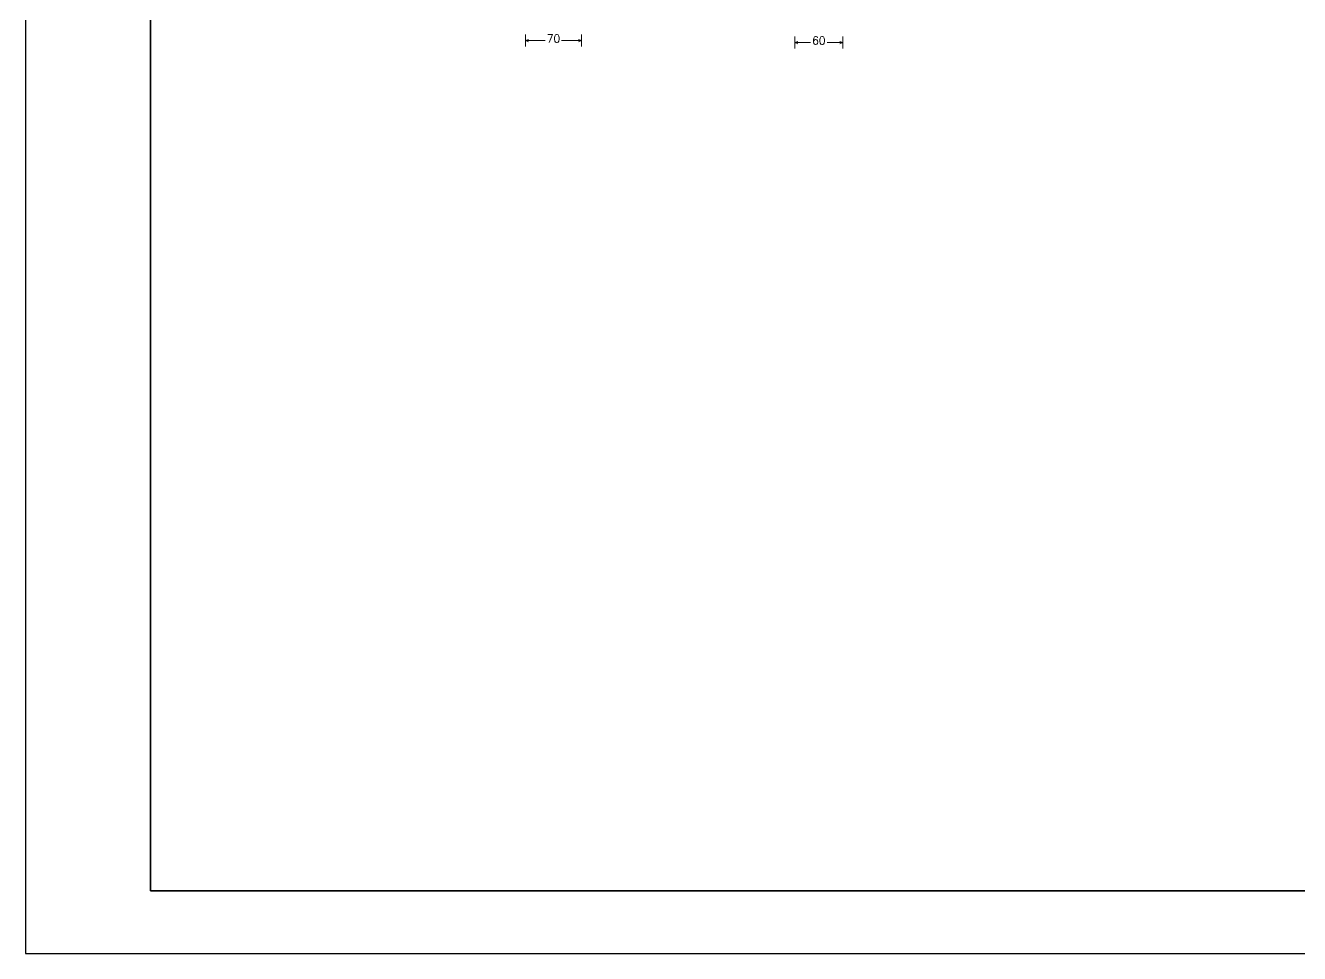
# Model space of a CAD drawing. Header units: millimetres. Extents: x -252 to 259, y -4 to 137.
# Drawn here: x 112.81 to 133.19, y -3.84 to 10.99 of the extents above; entities that cross this region are included whole.
import ezdxf
from ezdxf.enums import TextEntityAlignment as Align

# ---------------------------------------------------------------- set-up
doc = ezdxf.new("R2010")
doc.units = ezdxf.units.MM
doc.layers.get('0').update_dxf_attribs({"lineweight": 0})
doc.layers.add('CIM_COTAS', color=2, linetype='Continuous', lineweight=0)
doc.layers.add('VG', color=7, linetype='Continuous')
doc.styles.add('CYPETXT', font='romans__.ttf', dxfattribs={"height": 0.2})

# ---------------------------------------------------------------- blocks, each defined once
blk = doc.blocks.new('PLANTILLA')
at = {"layer": 'VG'}
for p, q in [((72862.71, 49224.711), (72862.71, 49195.011)), ((72864.71, 49196.011), (72864.71, 49223.711)), ((72903.71, 49196.011), (72864.71, 49196.011)), ((72862.71, 49195.011), (72904.71, 49195.011))]:
    blk.add_line(p, q, dxfattribs=at)
blk.add_lwpolyline([(72864.71, 49223.711), (72864.71, 49196.011), (72885.71, 49196.011), (72885.71, 49199.611), (72903.66, 49199.561), (72903.71, 49223.711), (72864.71, 49223.711)], close=True, dxfattribs=at)

msp = doc.modelspace()

# ---------------------------------------------------------------- linework, layer by layer
at = {"layer": 'CIM_COTAS'}
for p, q in [((120.807, 10.654), (120.807, 10.846)), ((121.703, 10.654), (121.703, 10.846)), ((125.117, 10.622), (125.117, 10.814)), ((125.885, 10.622), (125.885, 10.814)), ((120.807, 10.75), (120.855, 10.769)), ((120.807, 10.75), (120.855, 10.731)), ((120.807, 10.75), (121.124, 10.75)), ((121.387, 10.75), (121.703, 10.75)), ((121.703, 10.75), (121.655, 10.769)), ((121.703, 10.75), (121.655, 10.731)), ((125.117, 10.718), (125.165, 10.737)), ((125.117, 10.718), (125.165, 10.699)), ((125.117, 10.718), (125.369, 10.718)), ((125.632, 10.718), (125.885, 10.718)), ((125.885, 10.718), (125.837, 10.737)), ((125.885, 10.718), (125.837, 10.699))]:
    msp.add_line(p, q, dxfattribs=at)

# ---------------------------------------------------------------- block references
msp.add_blockref('PLANTILLA', (-72749.898, -49198.851))

# ---------------------------------------------------------------- texts
at = {"layer": 'CIM_COTAS', "style": 'CYPETXT', "width": 0.872087}
for s, p, p2 in [('70', (121.148, 10.718), (121.363, 10.718)), ('60', (125.393, 10.686), (125.608, 10.686))]:
    msp.add_text(s, height=0.128, dxfattribs=at).set_placement(p, p2, align=Align.FIT)

doc.saveas('drawing.dxf')
